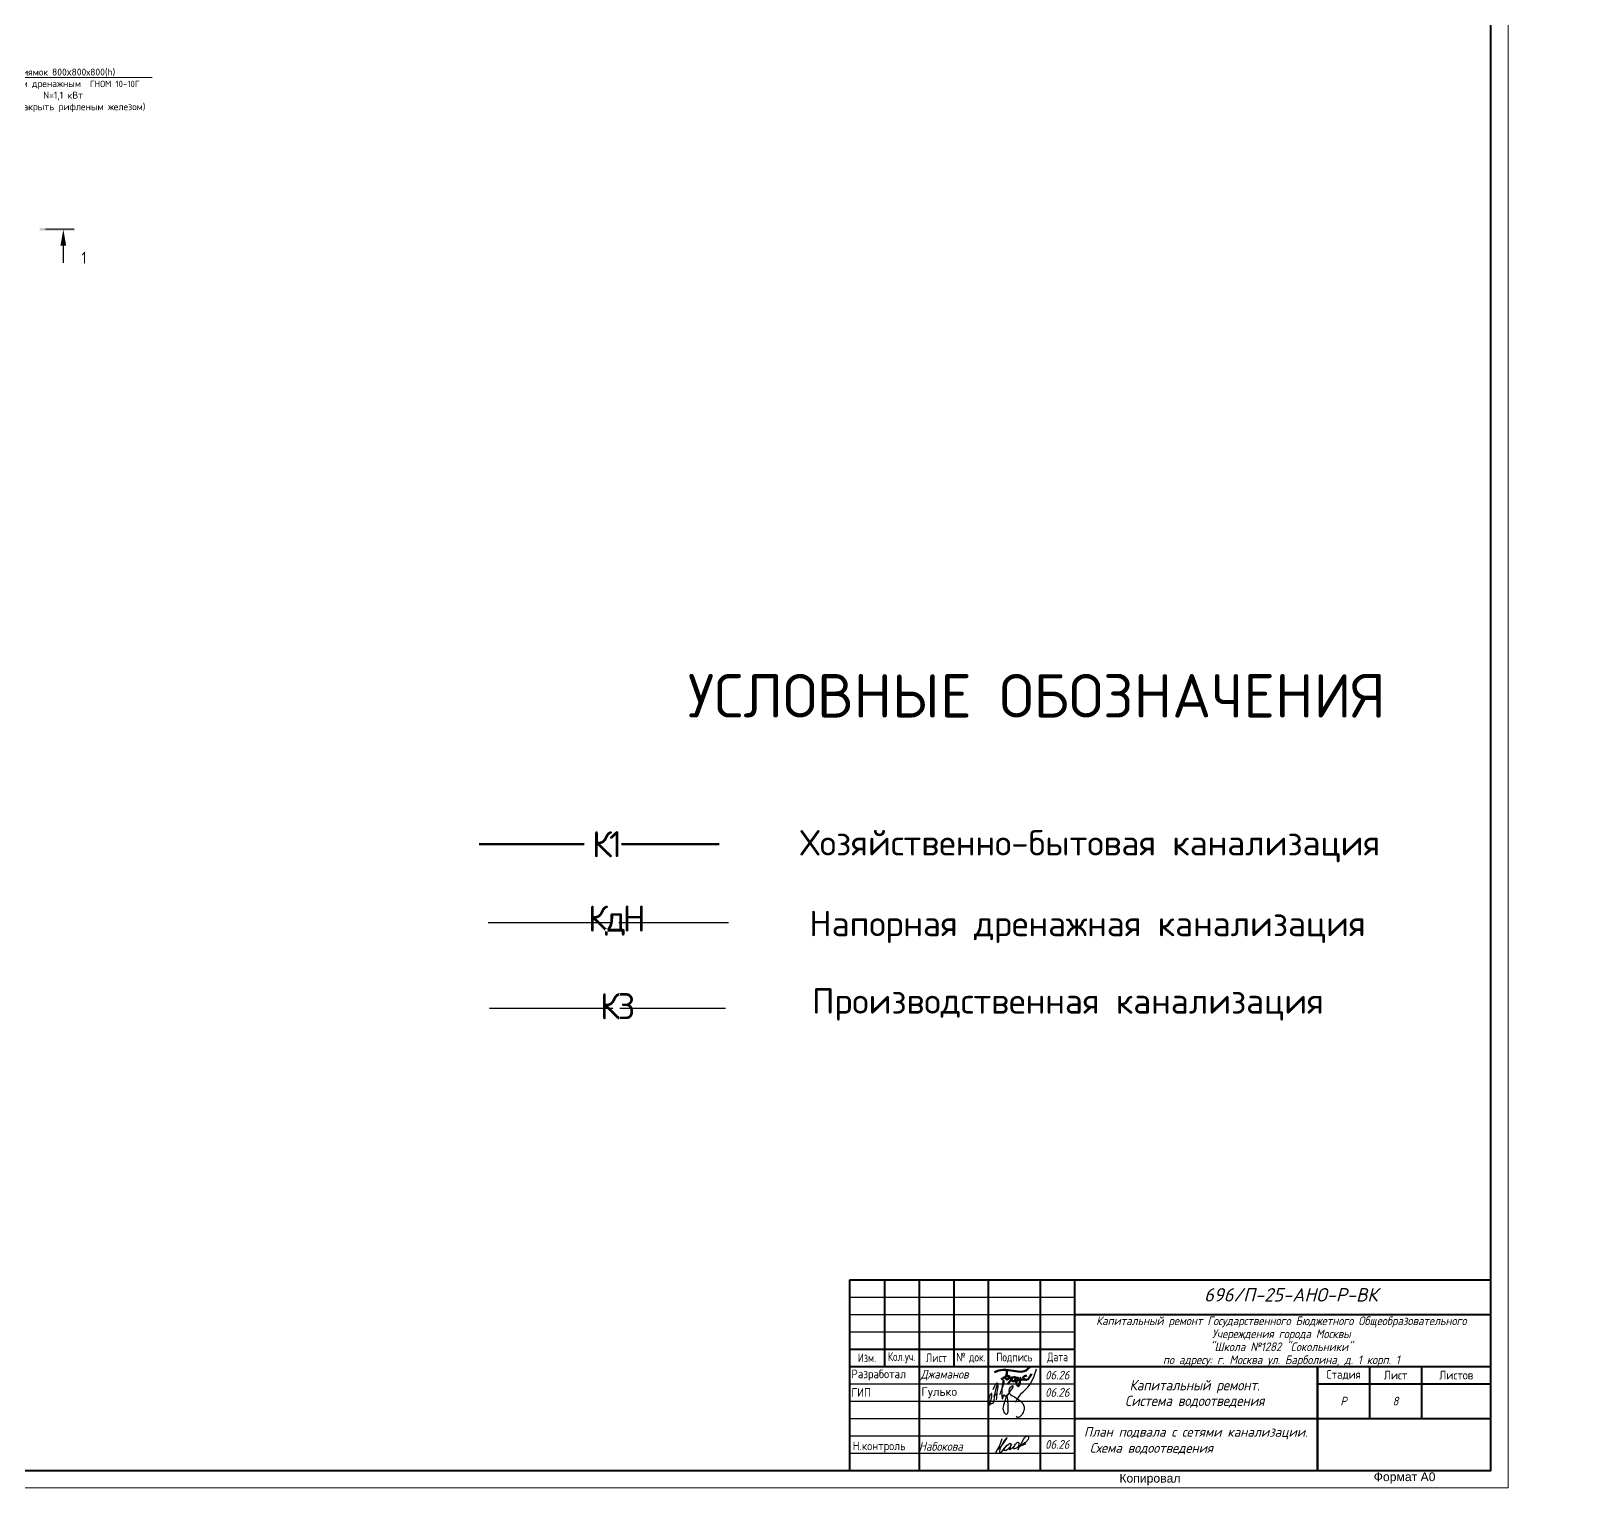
# Model space of a CAD drawing. Header units: millimetres. Extents: x -10178924 to 11692288, y -947381 to 58396.
# Drawn here: x 57672 to 102698, y -25696 to 16350 of the extents above; entities that cross this region are included whole.
import ezdxf
from ezdxf import colors
from ezdxf.entities.mleader import LeaderData, LeaderLine
from ezdxf.enums import TextEntityAlignment as Align
from ezdxf.math import Vec2, Vec3

# ---------------------------------------------------------------- set-up
doc = ezdxf.new("R2010")
doc.units = ezdxf.units.MM
for name, color, linetype, lineweight in [('!К3', 30, 'Continuous', 30), ('_0', 7, 'Continuous', 25), ('PDF _Текст', 7, 'Continuous', 5), ('Shtamp', 7, 'Continuous', 35), ('ВК_К1', 24, 'Continuous', 50), ('Выноски ВК', 7, 'Continuous', 0), ('К1н', 42, 'Continuous', 30), ('подписи', 170, 'Continuous', 25), ('ПП_Оформление_подписи_ГИП_Гулько', 5, 'Continuous', 30), ('Разрезы', 7, 'Continuous', 9), ('ШТРИХОВКА', 252, 'Continuous', 15)]:
    doc.layers.add(name, color=color, linetype=linetype, lineweight=lineweight)
for name, color, linetype in [('_надписи канализация', 7, 'Continuous'), ('PDF _Ramka', 7, 'Continuous'), ('PDF _В1_Арматура', 7, 'Continuous')]:
    doc.layers.add(name, color=color, linetype=linetype)
doc.styles.add('GOST Common_3', font='GOST_Common.ttf', dxfattribs={"width": 0.8, "height": 350})
doc.styles.add('ISOCPEUR', font='isocpeui.ttf', dxfattribs={"width": 0.9})
doc.styles.add('MOSOBL (isocpeur)', font='isocpeur.ttf')
doc.styles.add('PDF ArialMT', font='arial.ttf')
doc.styles.add('PDF ISOCPEUR', font='isocpeur.ttf')
doc.styles.add('PDF ISOCPEUR Italic', font='isocpeui.ttf')
doc.styles.add('М2', font='isocpeur.ttf', dxfattribs={"width": 0.8})

# ---------------------------------------------------------------- blocks, each defined once
blk = doc.blocks.new('Разрез - Номер вида сзади_3_5 мм-16063-План подвала')
at = {"layer": 'Разрезы'}
for points in [[(9.8, 0.4), (9.8, -0.39), (-0.33, -0.39), (-0.33, 0.4)], [(2.18, -4.67), (3, 0), (3.82, -4.67)]]:
    blk.add_hatch(color=256, dxfattribs=at).paths.add_polyline_path(points)
at = {"layer": 'Разрезы', "lineweight": 30}
blk.add_line((3, -3), (3, -9.66), dxfattribs=at)
blk = doc.blocks.new('Подвал')
at = {"layer": 'Разрезы', "lineweight": 20}
blk.add_line((58084, 10631), (58898, 10631), dxfattribs=at)
at = {"layer": 'Разрезы', "lineweight": 50, "extrusion": (0, 0, -1), "xscale": 99.99999999999993, "yscale": 99.99999999999993, "zscale": 99.99999999999993}
blk.add_blockref('Разрез - Номер вида сзади_3_5 мм-16063-План подвала', (-58898, 10631), dxfattribs=at)
at = {"layer": 'Разрезы', "insert": (59197, 9808), "char_height": 350, "width": 143.2, "attachment_point": 5, "line_spacing_factor": 1.022766, "style": 'GOST Common_3'}
blk.add_mtext('\\pxqc,t2.90286,5.80571,8.70857,11.61143,14.51429,17.41714,20.32,23.22286,26.12571,29.02857,31.93143,34.83429,37.73714,40.64,43.54286,46.44571,49.34857,52.25143,55.15429,58.05714,60.96,63.86286,66.76571,69.66857,72.57143,75.47429,78.37714,81.28,84.18286,87.08571,89.98857,92.89143;{1}', dxfattribs=at)
blk = doc.blocks.new('_None')
blk = doc.blocks.new('A$Cb06f03d6')
at = {"layer": 'ПП_Оформление_подписи_ГИП_Гулько'}
blk.add_line((-125812, 86151), (-99010, 105567), dxfattribs=at)
for points in [[(48334, 37486), (96196, 107493), (144753, 156012), (214812, 300877)], [(-153665, 12505), (-142841, 105790), (-159754, 76722), (-152989, 32784), (-137429, 26024), (-117811, 71315), (-98869, 164600), (-92504, 179742), (-92297, 176756)], [(-128360, 138738), (-93552, 187518), (-92504, 179742), (-97797, 114560), (-104164, 55600)], [(-75533, 97324), (-42210, 189000), (-42210, 208026), (-48269, 212783), (-52164, 202837), (-57357, 65757), (-56924, 62730), (-40479, 94297), (-32257, 83054), (-17543, 96459), (-18408, 94730), (-18706, 73957), (-12202, 5501), (-23909, -59489), (-44288, -31326), (-39549, 31070), (-17839, 86088), (28122, 165376), (-2229, 141546), (2107, 106452), (39396, 79590), (85790, 47095), (115708, 735), (107904, -44757), (87958, -72486), (68013, -84185), (56306, -72920)]]:
    blk.add_spline(points, degree=3, dxfattribs=at)
blk = doc.blocks.new('Рамка')
at = {"layer": 'PDF _Ramka', "lineweight": 20}
blk.add_lwpolyline([(100287, -596749), (100287, -512657), (-18603, -512657), (-18603, -596749)], close=True, dxfattribs=at)
at = {"layer": 'PDF _Ramka', "lineweight": 40}
blk.add_lwpolyline([(99787, -513153), (-16604, -513153), (-16604, -596246), (99787, -596246)], close=True, dxfattribs=at)
at = {"layer": 'Shtamp', "linetype": 'Continuous', "lineweight": 40}
for p, q in [((81287, -590746), (99787, -590746)), ((81287, -596246), (81287, -590746)), ((82287, -590746), (82287, -593246)), ((83287, -590746), (83287, -596246)), ((84287, -590746), (84287, -593246)), ((85287, -590746), (85287, -596246)), ((86787, -590746), (86787, -596246)), ((87787, -596246), (87787, -590747)), ((99787, -596246), (99787, -590746)), ((87787, -591746), (99787, -591746)), ((81287, -592746), (87787, -592746)), ((81287, -593246), (99787, -593246)), ((94787, -596246), (94787, -593246)), ((94787, -593246), (94787, -596246)), ((96287, -593246), (96287, -594746)), ((97787, -593246), (97787, -594746)), ((94787, -593746), (99787, -593746)), ((87787, -594746), (99787, -594746)), ((81287, -596246), (99787, -596246))]:
    blk.add_line(p, q, dxfattribs=at)
at = {"layer": 'Shtamp', "linetype": 'Continuous', "lineweight": 25}
for p, q in [((81287, -591246), (87787, -591246)), ((81287, -591746), (87787, -591746)), ((81287, -592246), (87787, -592246)), ((81287, -593746), (87787, -593746)), ((81287, -594246), (87787, -594246)), ((81287, -594746), (87787, -594746)), ((81287, -595246), (87787, -595246)), ((81287, -595746), (87787, -595746))]:
    blk.add_line(p, q, dxfattribs=at)
at = {"layer": 'PDF _Текст', "attachment_point": 4}
for s, insert, char_height, style in [('{\\fISOCPEUR|b0|i1|c204|p34;\\H1.29167x;696/П-25-АНО-Р-ВК}', (91511, -591179), 299.98, 'PDF ISOCPEUR'), ('Копировал', (89068, -596510), 251.5, 'PDF ArialMT'), ('Формат А0', (96405, -596468), 251.5, 'PDF ArialMT')]:
    blk.add_mtext(s, dxfattribs=dict(at, insert=insert, char_height=char_height, style=style))
at = {"layer": 'Shtamp', "color": 18, "ltscale": 100, "true_color": 0x000000, "style": 'ISOCPEUR', "width": 0.9}
for p in [(86927, -593621), (86927, -594121), (86927, -595621)]:
    blk.add_text('06.26', height=250, dxfattribs=at).set_placement(p)
at = {"layer": 'Shtamp', "ltscale": 33.333333, "insert": (93742, -592525), "char_height": 250, "width": 11349.3, "attachment_point": 5, "line_spacing_factor": 0.9, "style": 'ISOCPEUR'}
blk.add_mtext('Капитальный ремонт Государственного Бюджетного Общеобразовательного Учереждения города Москвы\\P"Школа №1282 "Сокольники"\\Pпо адресу: г. Москва ул. Барболина, д. 1 корп. 1', dxfattribs=at)
at = {"layer": 'Shtamp', "color": 18, "ltscale": 100, "true_color": 0x000000, "char_height": 250, "attachment_point": 5}
for s, insert, width, style in [('{\\C256;Изм.}', (81787, -592996), 1000, 'М2'), ('{\\C256;Кол\\W0.9;\\T0.9;.\\W0.8;\\T1;уч.}', (82787, -592996), 1000, 'М2'), ('{\\C256;Лист}', (83787, -592996), 1000, 'М2'), ('{\\C256;№\\W0.7;\\T0.75; \\W0.8;\\T1;док.}', (84787, -592996), 1000, 'М2'), ('{\\C256;Подпись}', (86037, -592996), 1500, 'М2'), ('{\\C256;Дата}', (87287, -592996), 1000, 'М2'), ('{\\fISOCPEUR|b0|i0|c204|p34;\\C256;Стадия}', (95537, -593496), 1500, 'ISOCPEUR'), ('{\\fISOCPEUR|b0|i0|c204|p34;\\C256;Лист}', (97037, -593496), 1500, 'ISOCPEUR'), ('{\\fISOCPEUR|b0|i0|c204|p34;\\C256;Листов}', (98787, -593496), 2000, 'ISOCPEUR'), ('{\\C256;Р}', (95537, -594246), 1500, 'ISOCPEUR')]:
    blk.add_mtext(s, dxfattribs=dict(at, insert=insert, width=width, style=style))

msp = doc.modelspace()

# ---------------------------------------------------------------- linework, layer by layer
at = {"layer": '!К3'}
msp.add_line((77699.9, -11862.4), (70891.9, -11862.4), dxfattribs=at)
at = {"layer": 'PDF _В1_Арматура', "color": 162, "lineweight": 50, "true_color": 0x0037dd}
for points in [[(85462.8, -22360.3), (85585.3, -22307.8), (85655.3, -22296.1), (85719.5, -22290.3), (85789.5, -22290.3), (85859.5, -22296.1), (86005.4, -22319.5), (86139.6, -22342.8), (86209.6, -22348.7), (86273.8, -22342.8), (86332.1, -22325.3), (86390.5, -22302), (86437.1, -22255.3), (86483.8, -22214.5)], [(85816, -22319), (85816, -22359.9), (85816, -22400.7), (85810.2, -22441.5), (85792.7, -22470.7), (85763.5, -22499.9), (85728.5, -22523.2), (85658.5, -22569.9)], [(85786.8, -22476.6), (85845.2, -22470.7), (85862.7, -22464.9), (85886, -22470.7), (85891.9, -22470.7), (85891.9, -22482.4), (85886, -22511.6), (85880.2, -22523.2), (85868.5, -22552.4), (85845.2, -22564.1), (85833.5, -22569.9), (85816, -22569.9), (85804.3, -22564.1), (85792.7, -22540.7), (85763.5, -22499.9)], [(85938.5, -22558.2), (85973.6, -22599.1), (85979.4, -22610.8), (86002.7, -22616.6), (86020.2, -22622.4), (86031.9, -22616.6), (86049.4, -22604.9), (86061.1, -22581.6), (86072.7, -22564.1), (86072.7, -22534.9), (86072.7, -22517.4), (86072.7, -22505.7), (86061.1, -22499.9), (86037.7, -22499.9), (85991.1, -22511.6), (85851, -22698.3)], [(85880.2, -22529.1), (86014.4, -22505.7)], [(86399.5, -22453.2), (86364.5, -22464.9), (86329.5, -22470.7), (86306.2, -22488.2), (86300.3, -22499.9), (86294.5, -22511.6), (86294.5, -22517.4), (86300.3, -22529.1), (86317.8, -22552.4), (86347, -22569.9), (86370.3, -22581.6), (86393.7, -22581.6), (86411.2, -22569.9), (86440.3, -22558.2), (86457.9, -22534.9), (86498.7, -22470.7), (86533.7, -22406.5)], [(86072.8, -22517.4), (86142.8, -22517.4), (86136.9, -22540.7), (86136.9, -22564.1), (86142.8, -22575.8), (86154.4, -22575.8), (86177.8, -22581.6), (86206.9, -22575.8), (86218.6, -22564.1), (86218.6, -22540.7), (86212.8, -22517.4), (86206.9, -22581.6), (86195.3, -22645.8), (86183.6, -22698.3), (86171.9, -22733.3), (86171.9, -22745), (86160.3, -22756.6), (86154.4, -22762.5), (86142.8, -22762.5), (86136.9, -22756.6), (86125.3, -22745), (86107.8, -22709.9), (86096.1, -22663.3), (86090.3, -22645.8), (86096.1, -22634.1), (86101.9, -22616.6), (86113.6, -22604.9), (86142.8, -22593.3), (86183.6, -22575.8), (86236.1, -22575.8), (86347, -22569.9)]]:
    msp.add_lwpolyline(points, dxfattribs=at)
at = {"layer": 'PDF _В1_Арматура', "color": 162, "lineweight": 25, "true_color": 0x2b3cd4}
for points in [[(85679.4, -24280.3), (85641.3, -24398.9), (85620.1, -24453.9), (85590.5, -24508.9), (85472, -24720.6)], [(85535.5, -24597.8), (85577.8, -24568.2), (85620.1, -24530.1), (85666.7, -24487.7), (85713.3, -24428.5), (85755.6, -24369.2), (85793.7, -24310), (85806.4, -24288.8), (85819.1, -24267.6), (85823.3, -24254.9), (85827.6, -24246.5), (85823.3, -24250.7), (85814.9, -24259.2), (85802.2, -24271.9), (85785.2, -24293), (85747.1, -24343.8), (85704.8, -24407.3), (85666.7, -24470.8), (85637.1, -24530.1), (85620.1, -24585.1), (85611.7, -24635.9), (85611.7, -24665.5), (85624.4, -24674), (85637.1, -24678.2), (85662.5, -24661.3), (85683.6, -24640.1), (85755.6, -24555.5), (85789.5, -24508.9), (85827.6, -24466.6), (85874.1, -24432.7), (85895.3, -24415.8), (85908, -24411.6), (85924.9, -24415.8), (85933.4, -24424.3), (85941.9, -24437), (85937.6, -24466.6), (85929.2, -24496.2), (85908, -24521.6), (85869.9, -24563.9), (85827.6, -24602), (85802.2, -24614.7), (85772.5, -24623.2), (85747.1, -24623.2), (85738.7, -24619), (85734.4, -24610.5), (85734.4, -24589.3), (85751.4, -24563.9), (85776.8, -24530.1), (85802.2, -24496.2)], [(86140.8, -24597.8), (86255.1, -24386.1), (86314.4, -24280.3), (86327.1, -24254.9), (86348.3, -24233.8), (86373.7, -24216.8), (86403.3, -24204.1), (86416, -24199.9), (86428.7, -24204.1), (86437.2, -24212.6), (86441.4, -24229.5), (86441.4, -24263.4), (86437.2, -24297.3), (86420.2, -24322.7), (86403.3, -24343.8), (86356.7, -24386.1), (86255.1, -24453.9), (86204.3, -24479.3), (86149.3, -24504.7)], [(85958.8, -24432.7), (85916.5, -24521.6), (85891.1, -24563.9), (85886.8, -24572.4), (85886.8, -24585.1), (85895.3, -24593.6), (85903.8, -24597.8), (85950.3, -24563.9), (85992.7, -24534.3), (86056.2, -24470.8)], [(86204.3, -24492), (86293.2, -24458.1), (86377.9, -24420)]]:
    msp.add_lwpolyline(points, dxfattribs=at)
msp.add_lwpolyline([(86056.2, -24449.6), (86030.8, -24500.4), (86022.3, -24521.6), (86013.8, -24534.3), (86013.8, -24551.2), (86013.8, -24559.7), (86022.3, -24563.9), (86030.8, -24563.9), (86064.6, -24559.7), (86102.7, -24547), (86132.4, -24525.8), (86153.5, -24500.4), (86166.2, -24470.8), (86174.7, -24441.2), (86178.9, -24428.5), (86174.7, -24411.6), (86166.2, -24398.9), (86149.3, -24390.4), (86132.4, -24390.4), (86115.4, -24394.6), (86090, -24415.8), (86068.9, -24437)], close=True, dxfattribs=at)
at = {"layer": 'ВК_К1', "ltscale": 100}
for p, q in [((73628.8, -7118), (70596.6, -7118)), ((77525, -7118), (74706.8, -7118))]:
    msp.add_line(p, q, dxfattribs=at)
at = {"layer": 'К1н'}
for p, q in [((73872, -9390.2), (70857.8, -9390.2)), ((77786.1, -9390.2), (73872, -9390.2))]:
    msp.add_line(p, q, dxfattribs=at)

# ---------------------------------------------------------------- block references
at = {"layer": 'подписи', "xscale": 0.003662109375, "yscale": 0.003662109375, "zscale": 0.003662109375}
msp.add_blockref('A$Cb06f03d6', (85894.7, -23361.9), dxfattribs=at)
at = {"layer": 'ШТРИХОВКА'}
msp.add_blockref('Подвал', (0, 0), dxfattribs=at)

# ---------------------------------------------------------------- texts
at = {"layer": '_0', "color": 7, "lineweight": 60, "style": 'MOSOBL (isocpeur)'}
msp.add_text('УСЛОВНЫЕ ОБОЗНАЧЕНИЯ', height=1254.227, dxfattribs=at).set_placement((86686.1, -2833.9), align=Align.MIDDLE_CENTER)
at = {"layer": 'PDF _Текст', "style": 'PDF ISOCPEUR'}
for s, p in [('Хозяйственно-бытовая канализация', (79856.9, -7443.4)), ('Напорная дренажная канализация', (80118.1, -9773.7)), ('Производственная канализация', (80199.2, -12010.4))]:
    msp.add_text(s, height=733.859, dxfattribs=at).set_placement(p)
at = {"layer": 'PDF _Текст', "insert": (83355.4, -22952.4), "char_height": 249.98, "attachment_point": 4, "style": 'PDF ISOCPEUR'}
msp.add_mtext('Гулько', dxfattribs=at)
at = {"layer": 'PDF _Текст', "insert": (88044.5, -24333.6), "char_height": 279.247, "attachment_point": 4, "rotation": 359.93725, "style": 'PDF ISOCPEUR Italic'}
msp.add_mtext('{\\fGOST Common|b0|i1|c204|p34;План подвала с сетями канализации.\\P Схема водоотведения}', dxfattribs=at)
at = {"layer": 'Shtamp', "color": 18, "ltscale": 100, "true_color": 0x000000, "char_height": 250, "style": 'ISOCPEUR'}
for s, insert, width, attachment_point in [('\\pxl0.2,t0;{\\fISOCPEUR|b0|i0|c204|p34;\\W0.9;\\C256;Разработал}', (81287.1, -22443.1), 2000, 4), ('\\pxi0.2,t0;{\\C256;Джаманов}', (83287.1, -22443.1), 2000, 4), ('\\pxl0.2,t0;{\\fISOCPEUR|b0|i0|c204|p34;\\W0.9;\\C256;ГИП}', (81287.1, -22943.1), 2000, 4), ('{\\C256;8}', (97037.1, -23193.1), 1500, 5), ('{\\fISOCPEUR|b0|i0|c204|p34;Н.контроль}', (81372.6, -24519.6), 2000, 4), ('{\\W0.9;Набокова}', (83287.1, -24500.9), 2000, 4)]:
    msp.add_mtext(s, dxfattribs=dict(at, insert=insert, width=width, attachment_point=attachment_point))
at = {"layer": 'Shtamp', "ltscale": 33.333333, "insert": (91242, -22983.2), "char_height": 300, "width": 7000, "attachment_point": 5, "line_spacing_factor": 0.9, "style": 'ISOCPEUR'}
msp.add_mtext('Капитальный ремонт. \\PСистема водоотведения', dxfattribs=at)

# ---------------------------------------------------------------- leaders
at = {"layer": '_надписи канализация', "lineweight": -2}
ml = msp.add_multileader_mtext('Standard', dxfattribs=at)
ml.set_content('\\A1;Гаситель напора', color=256, style='ISOCPEUR')
ml.set_leader_properties(lineweight=13)
ml.set_arrow_properties(name='NONE')
ml.build(insert=Vec2(0, 0))
ml.multileader.update_dxf_attribs({"text_left_attachment_type": 6, "text_right_attachment_type": 6, "dogleg_length": 100, "arrow_head_size": 300, "scale": 100})
ctx = ml.context
ctx.base_point, ctx.scale, ctx.char_height, ctx.arrow_head_size, ctx.landing_gap_size, ctx.plane_origin = Vec3(-133935.6, 12749.9), 100, 250, 300, 0.09, Vec3(-142698.1, 15081)
ctx.left_attachment, ctx.right_attachment, ctx.text_align_type = 6, 6, 1
notes = []
notes.append((ctx, [(0, (1, 1, 0), (-134035.6, 12749.9), (1, 0), 100, [(1, [(-135708.9, 13639.6)], 0, [])])]))
ctx.mtext.insert, ctx.mtext.width, ctx.mtext.alignment, ctx.mtext.flow_direction = Vec3(-132610.5, 13074.9), 5926.326, 2, 5
ml = msp.add_multileader_mtext('Standard', dxfattribs=at)
ml.set_content('\\A1;Приямок{\\Fisocp3|c204; }800{\\fArial|b0|i0|c204|p34;х}800х800(h)\\P{\\fArial|b0|i0|c204|p34;с\\Fisocp3|c204; }насосом дренажным {\\A0;\\H0.91667x;ГНОМ 10-10\\A1;\\H1.09091x; \\PN=1,1 кВт \\P (1 раб)\\Fisocp3|c204; \\fISOCPEUR|b0|i0|c204|p34;(закрыть рифленым железом)}', color=256, style='ISOCPEUR')
ml.set_leader_properties(lineweight=13)
ml.set_arrow_properties(name='NONE')
ml.build(insert=Vec2(0, 0))
ml.multileader.update_dxf_attribs({"text_left_attachment_type": 6, "text_right_attachment_type": 6, "dogleg_length": 100, "arrow_head_size": 300, "scale": 100})
ctx = ml.context
ctx.base_point, ctx.scale, ctx.char_height, ctx.arrow_head_size, ctx.landing_gap_size, ctx.plane_origin = Vec3(-81834.3, 12117.1), 100, 250, 300, 0.09, Vec3(-80796.3, 12870.7)
ctx.left_attachment, ctx.right_attachment, ctx.text_align_type = 6, 6, 1
notes.append((ctx, [(1, (1, 1, 0), (-76379.4, 12117.1), (-1, 0), 100, [(1, [(-73807.1, 11110)], 0, [])])]))
ctx.mtext.insert, ctx.mtext.width, ctx.mtext.alignment, ctx.mtext.flow_direction = Vec3(-79404.5, 12442.1), 5926.326, 2, 5
at = {"layer": 'Выноски ВК', "ltscale": 50}
ml = msp.add_multileader_mtext('Standard', dxfattribs=at)
ml.set_content('\\A1;Приямок{\\Fisocp3|c204; }800{\\fArial|b0|i0|c204|p34;х}800х800(h)\\P{\\fArial|b0|i0|c204|p34;с\\Fisocp3|c204; }насосом дренажным {\\A0; \\H0.91667x;ГНОМ 10-10Г\\A1;\\H1.09091x; \\PN=1,1 кВт \\P (1 раб)\\Fisocp3|c204; \\fISOCPEUR|b0|i0|c204|p34;(закрыть рифленым железом)}', color=256, style='PDF ISOCPEUR')
ml.set_leader_properties(color=256, linetype='ByLayer', lineweight=-1)
ml.set_arrow_properties(name='NONE')
ml.build(insert=Vec2(0, 0))
ml.multileader.update_dxf_attribs({"text_left_attachment_type": 6, "text_right_attachment_type": 6, "dogleg_length": 100, "arrow_head_size": 300})
ctx = ml.context
ctx.base_point, ctx.char_height, ctx.arrow_head_size, ctx.landing_gap_size, ctx.plane_origin = Vec3(56251.8, 15009.8), 200, 300, 0, Vec3(44548.5, 14927.5)
ctx.left_attachment, ctx.right_attachment, ctx.text_align_type = 6, 6, 1
notes.append((ctx, [(0, (1, 1, 0), (56151.8, 15009.8), (1, 0), 100, [(1, [(49961.2, 12255.8)], 0, [])])]))
ctx.mtext.insert, ctx.mtext.width, ctx.mtext.alignment, ctx.mtext.flow_direction = Vec3(58591.8, 15269.8), 4862.045, 2, 5
for ctx, leaders in notes:
    for number, flags, end, landing, length, lines in leaders:
        leader = LeaderData()
        leader.index, (leader.has_last_leader_line, leader.has_dogleg_vector, leader.attachment_direction) = number, flags
        leader.last_leader_point, leader.dogleg_vector, leader.dogleg_length = Vec3(end), Vec3(landing), length
        for number, points, colour, breaks in lines:
            line = LeaderLine()
            line.index, line.vertices, line.color, line.breaks = number, Vec3.list(points), colors.encode_raw_color(colour), breaks
            leader.lines.append(line)
        ctx.leaders.append(leader)

# ---------------------------------------------------------------- next in the draw order: texts
at = {"layer": '_0', "color": 7, "lineweight": 60, "char_height": 752.536, "width": 195.923, "attachment_point": 5, "style": 'MOSOBL (isocpeur)', "bg_fill": 3, "box_fill_scale": 1, "bg_fill_color": 256, "bg_fill_transparency": 0}
for s, insert in [('{\\T0.85;К1}', (74258.8, -7118)), ('{\\T0.85;КдН}', (74519.9, -9323.1)), ('{\\T0.85;К3}', (74554.1, -11795.3))]:
    msp.add_mtext(s, dxfattribs=dict(at, insert=insert))

# ---------------------------------------------------------------- next in the draw order: block references
at = {"layer": '_0'}
msp.add_blockref('Рамка', (0, 571053), dxfattribs=at)

# ---------------------------------------------------------------- next in the draw order: leaders
at = {"layer": '_надписи канализация', "lineweight": -2}
ml = msp.add_multileader_mtext('Standard', dxfattribs=at)
ml.set_content('\\A1;Гаситель напора', color=256, style='ISOCPEUR')
ml.set_leader_properties(lineweight=13)
ml.set_arrow_properties(name='NONE')
ml.build(insert=Vec2(0, 0))
ml.multileader.update_dxf_attribs({"text_left_attachment_type": 6, "text_right_attachment_type": 6, "dogleg_length": 100, "arrow_head_size": 300, "scale": 100})
ctx = ml.context
ctx.base_point, ctx.scale, ctx.char_height, ctx.arrow_head_size, ctx.landing_gap_size, ctx.plane_origin = Vec3(-83644.6, -5670.7), 100, 250, 300, 0.09, Vec3(-88790.2, -9852.5)
ctx.left_attachment, ctx.right_attachment, ctx.text_align_type = 6, 6, 1
notes = []
notes.append((ctx, [(1, (1, 1, 0), (-81060.7, -5670.7), (-1, 0), 100, [(1, [(-79617.3, -8341.2)], 0, [])])]))
ctx.mtext.insert, ctx.mtext.width, ctx.mtext.alignment, ctx.mtext.flow_direction = Vec3(-82485.8, -5345.7), 5926.326, 2, 5
ml = msp.add_multileader_mtext('Standard', dxfattribs=at)
ml.set_content('\\A1;Гаситель напора', color=256, style='ISOCPEUR')
ml.set_leader_properties(lineweight=13)
ml.set_arrow_properties(name='NONE')
ml.build(insert=Vec2(0, 0))
ml.multileader.update_dxf_attribs({"text_left_attachment_type": 6, "text_right_attachment_type": 6, "dogleg_length": 100, "arrow_head_size": 300, "scale": 100})
ctx = ml.context
ctx.base_point, ctx.scale, ctx.char_height, ctx.arrow_head_size, ctx.landing_gap_size, ctx.plane_origin = Vec3(-78898.8, -7121.6), 100, 250, 300, 0.09, Vec3(-81990.1, -8084.6)
ctx.left_attachment, ctx.right_attachment, ctx.text_align_type = 6, 6, 1
notes.append((ctx, [(1, (1, 1, 0), (-76315, -7121.6), (-1, 0), 100, [(1, [(-75000.9, -9643.6)], 0, [])])]))
ctx.mtext.insert, ctx.mtext.width, ctx.mtext.alignment, ctx.mtext.flow_direction = Vec3(-77740, -6796.6), 5926.326, 2, 5
for ctx, leaders in notes:
    for number, flags, end, landing, length, lines in leaders:
        leader = LeaderData()
        leader.index, (leader.has_last_leader_line, leader.has_dogleg_vector, leader.attachment_direction) = number, flags
        leader.last_leader_point, leader.dogleg_vector, leader.dogleg_length = Vec3(end), Vec3(landing), length
        for number, points, colour, breaks in lines:
            line = LeaderLine()
            line.index, line.vertices, line.color, line.breaks = number, Vec3.list(points), colors.encode_raw_color(colour), breaks
            leader.lines.append(line)
        ctx.leaders.append(leader)

doc.saveas('drawing.dxf')
